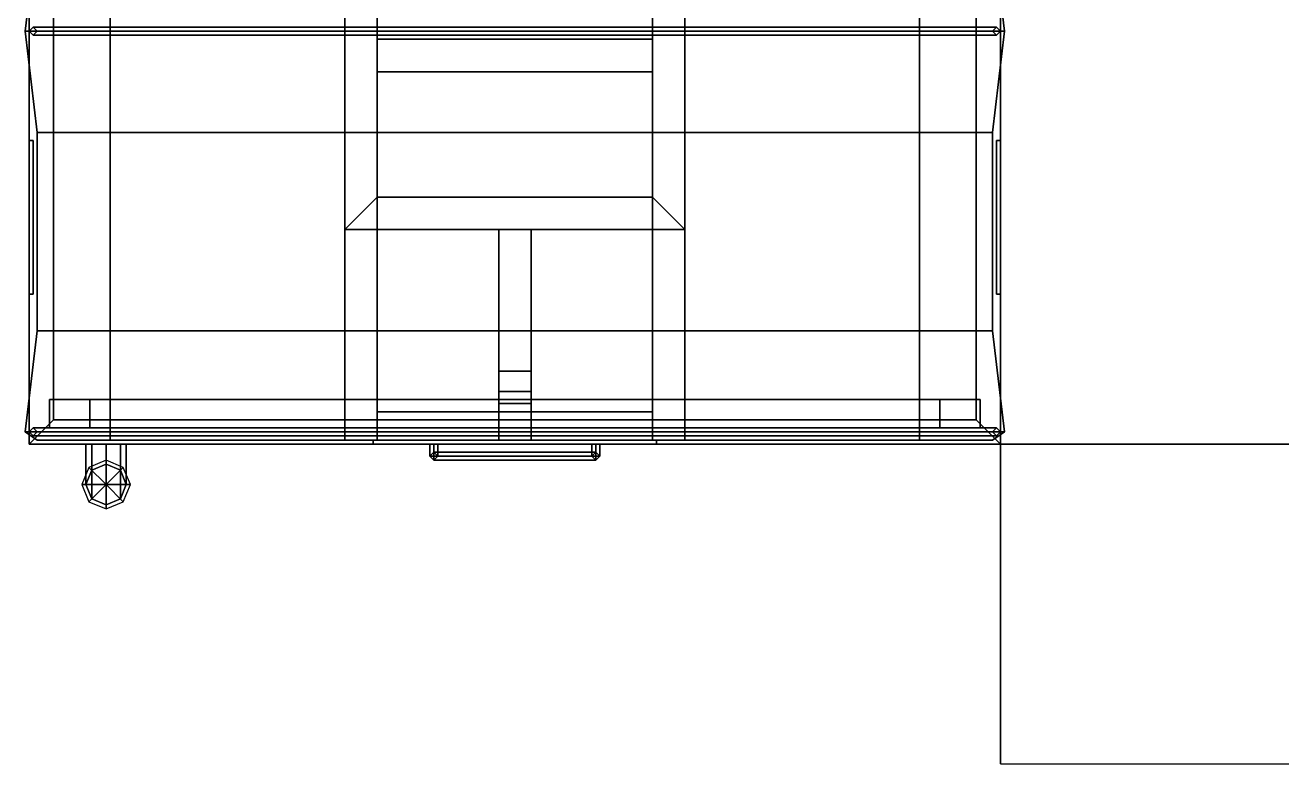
# Model space of a CAD drawing. Header units: millimetres. Extents: x -6.8 to 5, y -4.5 to 4.4.
# Drawn here: x -1.21 to 1.895, y -4.49 to -2.665 of the extents above; entities that cross this region are included whole.
import ezdxf

# ---------------------------------------------------------------- set-up
doc = ezdxf.new("R2010")
doc.units = ezdxf.units.MM
for name, color, linetype in [('barracks_tent', 3, 'Continuous'), ('cargo_bed', 3, 'Continuous'), ('hardback', 6, 'Continuous'), ('tent', 4, 'Continuous')]:
    doc.layers.add(name, color=color, linetype=linetype)

msp = doc.modelspace()

# ---------------------------------------------------------------- linework, layer by layer
for points in [[(-0.42, 0.41, 0.61), (-0.42, -3.17, 0.61), (-0.42, -3.17, 0.78), (-0.42, -0.3, 0.78)], [(-0.34, 0.41, 0.61), (-0.34, -3.09, 0.61), (-0.42, -3.17, 0.61), (-0.42, 0.41, 0.61)], [(-0.34, -3.09, 0.78), (-0.34, -3.09, 0.61), (-0.34, 0.41, 0.61), (-0.34, -0.3, 0.78)], [(0.34, 0.41, 0.61), (0.34, -3.09, 0.61), (0.34, -3.09, 0.78), (0.34, -0.3, 0.78)], [(0.42, 0.41, 0.61), (0.42, -3.17, 0.61), (0.34, -3.09, 0.61), (0.34, 0.41, 0.61)], [(0.42, -3.17, 0.78), (0.42, -3.17, 0.61), (0.42, 0.41, 0.61), (0.42, -0.3, 0.78)], [(-0.42, -0.3, 0.95), (-0.42, -3.69, 0.95), (-0.34, -3.69, 0.95), (-0.34, -0.3, 0.95)], [(-0.42, -0.3, 0.78), (-0.42, -3.17, 0.78), (-0.42, -3.69, 0.95), (-0.42, -0.3, 0.95)], [(-0.34, -3.69, 0.95), (-0.34, -3.17, 0.78), (-0.34, -0.3, 0.78), (-0.34, -0.3, 0.95)], [(0.34, -0.3, 0.78), (0.34, -3.17, 0.78), (0.34, -3.69, 0.95), (0.34, -0.3, 0.95)], [(0.34, -0.3, 0.95), (0.34, -3.69, 0.95), (0.42, -3.69, 0.95), (0.42, -0.3, 0.95)], [(0.42, -3.69, 0.95), (0.42, -3.17, 0.78), (0.42, -0.3, 0.78), (0.42, -0.3, 0.95)], [(0.34, -2.7, 0.78), (0.34, -2.7, 0.61), (-0.34, -2.7, 0.61), (-0.34, -2.7, 0.78)], [(-0.34, -2.7, 0.61), (0.34, -2.7, 0.61), (0.34, -2.78, 0.61), (-0.34, -2.78, 0.61)], [(-0.34, -2.78, 0.78), (0.34, -2.78, 0.78), (0.34, -2.7, 0.78), (-0.34, -2.7, 0.78)], [(-0.34, -2.78, 0.61), (0.34, -2.78, 0.61), (0.34, -2.78, 0.78), (-0.34, -2.78, 0.78)], [(0.34, -3.09, 0.61), (0.42, -3.17, 0.61), (-0.42, -3.17, 0.61), (-0.34, -3.09, 0.61)], [(0.34, -3.09, 0.78), (0.34, -3.09, 0.61), (-0.34, -3.09, 0.61), (-0.34, -3.09, 0.78)], [(0.34, -3.17, 0.78), (0.34, -3.09, 0.78), (-0.34, -3.09, 0.78), (-0.34, -3.17, 0.78)], [(-0.42, -3.69, 0.95), (-0.42, -3.17, 0.78), (-0.34, -3.17, 0.78), (-0.34, -3.69, 0.95)], [(-0.34, -3.69, 0.95), (-0.34, -3.17, 0.78), (-0.42, -3.17, 0.78), (-0.42, -3.69, 0.95)], [(-0.42, -3.17, 0.78), (-0.42, -3.69, 0.85), (-0.42, -3.69, 0.95)], [(-0.34, -3.17, 0.78), (-0.34, -3.69, 0.85), (-0.42, -3.69, 0.85), (-0.42, -3.17, 0.78)], [(-0.42, -3.17, 0.61), (0.42, -3.17, 0.61), (0.42, -3.17, 0.78), (-0.42, -3.17, 0.78)], [(-0.34, -3.69, 0.95), (-0.34, -3.69, 0.85), (-0.34, -3.17, 0.78), (-0.34, -3.69, 0.95)], [(-0.04, -3.17, 0.62), (-0.04, -3.52, 0.62), (-0.04, -3.52, 0.75), (-0.04, -3.17, 0.75)], [(0.04, -3.17, 0.62), (0.04, -3.52, 0.62), (-0.04, -3.52, 0.62), (-0.04, -3.17, 0.62)], [(-0.04, -3.17, 0.75), (-0.04, -3.52, 0.75), (0.04, -3.52, 0.75), (0.04, -3.17, 0.75)], [(0.04, -3.52, 0.75), (0.04, -3.52, 0.62), (0.04, -3.17, 0.62), (0.04, -3.17, 0.75)], [(0.34, -3.69, 0.95), (0.34, -3.17, 0.78), (0.42, -3.17, 0.78), (0.42, -3.69, 0.95)], [(0.34, -3.17, 0.78), (0.34, -3.69, 0.85), (0.34, -3.69, 0.95)], [(0.42, -3.69, 0.95), (0.42, -3.17, 0.78), (0.34, -3.17, 0.78), (0.34, -3.69, 0.95)], [(0.42, -3.17, 0.78), (0.42, -3.69, 0.85), (0.34, -3.69, 0.85), (0.34, -3.17, 0.78)], [(0.42, -3.69, 0.95), (0.42, -3.69, 0.85), (0.42, -3.17, 0.78), (0.42, -3.69, 0.95)], [(0.04, -3.52, 0.62), (0.04, -3.6, 0.57), (-0.04, -3.6, 0.57), (-0.04, -3.52, 0.62)], [(-0.04, -3.52, 0.62), (-0.04, -3.6, 0.57), (-0.04, -3.6, 0.63), (-0.04, -3.57, 0.68)], [(-0.04, -3.52, 0.75), (-0.04, -3.52, 0.62), (-0.04, -3.57, 0.68), (-0.04, -3.57, 0.7)], [(0.04, -3.57, 0.77), (0.04, -3.52, 0.75), (-0.04, -3.52, 0.75), (-0.04, -3.57, 0.77)], [(-0.04, -3.57, 0.77), (-0.04, -3.52, 0.75), (-0.04, -3.57, 0.7), (-0.04, -3.6, 0.72)], [(0.04, -3.6, 0.63), (0.04, -3.6, 0.57), (0.04, -3.52, 0.62), (0.04, -3.57, 0.68)], [(0.04, -3.57, 0.68), (0.04, -3.52, 0.62), (0.04, -3.52, 0.75), (0.04, -3.57, 0.7)], [(0.04, -3.57, 0.7), (0.04, -3.52, 0.75), (0.04, -3.57, 0.77), (0.04, -3.6, 0.72)], [(-0.04, -3.57, 0.7), (-0.04, -3.57, 0.68), (0.04, -3.57, 0.68), (0.04, -3.57, 0.7)], [(-0.04, -3.57, 0.68), (-0.04, -3.6, 0.63), (0.04, -3.6, 0.63), (0.04, -3.57, 0.68)], [(-0.04, -3.6, 0.72), (-0.04, -3.57, 0.7), (0.04, -3.57, 0.7), (0.04, -3.6, 0.72)], [(0.04, -3.6, 0.72), (0.04, -3.57, 0.77), (-0.04, -3.57, 0.77), (-0.04, -3.6, 0.72)], [(-0.04, -3.6, 0.57), (-0.04, -3.64, 0.57), (-0.04, -3.64, 0.63), (-0.04, -3.6, 0.63)], [(0.04, -3.6, 0.57), (0.04, -3.64, 0.57), (-0.04, -3.64, 0.57), (-0.04, -3.6, 0.57)], [(-0.04, -3.6, 0.63), (-0.04, -3.64, 0.63), (0.04, -3.64, 0.63), (0.04, -3.6, 0.63)], [(0.04, -3.64, 0.63), (0.04, -3.64, 0.57), (0.04, -3.6, 0.57), (0.04, -3.6, 0.63)], [(0.34, -3.62, 0.95), (0.34, -3.62, 0.85), (-0.34, -3.62, 0.85), (-0.34, -3.62, 0.95)], [(0.34, -3.62, 0.85), (0.34, -3.69, 0.85), (-0.34, -3.69, 0.85), (-0.34, -3.62, 0.85)], [(-0.34, -3.62, 0.95), (-0.34, -3.69, 0.95), (0.34, -3.69, 0.95), (0.34, -3.62, 0.95)], [(0.04, -3.64, 0.57), (0.04, -3.69, 0.64), (-0.04, -3.69, 0.64), (-0.04, -3.64, 0.57)], [(-0.04, -3.64, 0.57), (-0.04, -3.69, 0.64), (-0.04, -3.66, 0.66), (-0.04, -3.64, 0.63)], [(-0.04, -3.64, 0.63), (-0.04, -3.66, 0.66), (0.04, -3.66, 0.66), (0.04, -3.64, 0.63)], [(-0.04, -3.66, 0.66), (-0.04, -3.66, 0.72), (0.04, -3.66, 0.72), (0.04, -3.66, 0.66)], [(-0.04, -3.69, 0.64), (-0.04, -3.69, 0.71), (-0.04, -3.66, 0.72), (-0.04, -3.66, 0.66)], [(-0.04, -3.66, 0.72), (-0.04, -3.69, 0.71), (0.04, -3.69, 0.71), (0.04, -3.66, 0.72)], [(0.04, -3.66, 0.66), (0.04, -3.69, 0.64), (0.04, -3.64, 0.57), (0.04, -3.64, 0.63)], [(0.04, -3.66, 0.72), (0.04, -3.69, 0.71), (0.04, -3.69, 0.64), (0.04, -3.66, 0.66)], [(-0.42, -3.69, 0.95), (-0.42, -3.69, 0.85), (-0.34, -3.69, 0.85), (-0.34, -3.69, 0.95)], [(-0.34, -3.69, 0.95), (-0.34, -3.69, 0.85), (0.34, -3.69, 0.85), (0.34, -3.69, 0.95)], [(0.04, -3.69, 0.64), (0.04, -3.69, 0.71), (-0.04, -3.69, 0.71), (-0.04, -3.69, 0.64)], [(0.34, -3.69, 0.95), (0.34, -3.69, 0.85), (0.42, -3.69, 0.85), (0.42, -3.69, 0.95)]]:
    msp.add_3dface(points)
at = {"layer": 'barracks_tent'}
for points in [[(3.6, -3.7, 2.63), (3.6, 0.34, 2.63), (1.2, 0.34, 2.74), (1.2, -3.7, 2.74)], [(1.2, -3.7, 1.74), (1.2, 0.34, 1.74), (1.2, 0.34), (1.2, -3.7)], [(3.6, -4.49), (3.6, -3.7, 2.63), (1.2, -3.7, 2.74), (1.2, -4.49)], [(1.2, -4.49), (1.2, -3.7, 2.74), (1.2, -3.7)]]:
    msp.add_3dface(points, dxfattribs=at)
at = {"layer": 'cargo_bed'}
for points in [[(1.2, 0.34, 1.13), (1.2, -3.7, 1.13), (-1.2, -3.7, 1.13), (-1.2, 0.34, 1.13)], [(-1.2, -3.7, 1.13), (-1.2, -3.7, 1.74), (-1.2, 0.28, 1.74), (-1.2, 0.34, 1.13)], [(1.2, 0.34, 1.13), (1.2, 0.28, 1.74), (1.2, -3.7, 1.74), (1.2, -3.7, 1.13)], [(-1.2, -3.7, 1.74), (-1.14, -3.64, 1.74), (-1.14, 0.28, 1.74), (-1.2, 0.28, 1.74)], [(-1.14, 0.28, 1.19), (-1.14, -3.64, 1.19), (1.14, -3.64, 1.19), (1.14, 0.28, 1.19)], [(-1.14, 0.28, 1.19), (-1.14, 0.28, 1.74), (-1.14, -3.64, 1.74), (-1.14, -3.64, 1.19)], [(1.14, -3.64, 1.74), (1.2, -3.7, 1.74), (1.2, 0.28, 1.74), (1.14, 0.28, 1.74)], [(1.14, -3.64, 1.19), (1.14, -3.64, 1.74), (1.14, 0.28, 1.74), (1.14, 0.28, 1.19)], [(-1.2, -2.68, 2.56), (-1.19, -2.67, 2.56), (-1.19, -2.67, 1.74), (-1.2, -2.68, 1.74)], [(-1, -2.68, 2.73), (-1, -2.67, 2.72), (-1.19, -2.67, 2.56), (-1.2, -2.68, 2.56)], [(-1.19, -2.67, 2.56), (-1.18, -2.68, 2.56), (-1.18, -2.68, 1.74), (-1.19, -2.67, 1.74)], [(-1, -2.67, 2.72), (-1, -2.68, 2.71), (-1.18, -2.68, 2.56), (-1.19, -2.67, 2.56)], [(1, -2.68, 2.73), (1, -2.67, 2.72), (-1, -2.67, 2.72), (-1, -2.68, 2.73)], [(1, -2.67, 2.72), (1, -2.68, 2.71), (-1, -2.68, 2.71), (-1, -2.67, 2.72)], [(1, -2.67, 2.72), (1, -2.68, 2.73), (1.2, -2.68, 2.56), (1.19, -2.67, 2.56)], [(1, -2.68, 2.71), (1, -2.67, 2.72), (1.19, -2.67, 2.56), (1.18, -2.68, 2.56)], [(1.18, -2.68, 2.56), (1.19, -2.67, 2.56), (1.19, -2.67, 1.74), (1.18, -2.68, 1.74)], [(1.19, -2.67, 2.56), (1.2, -2.68, 2.56), (1.2, -2.68, 1.74), (1.19, -2.67, 1.74)], [(-1.19, -2.69, 2.56), (-1.2, -2.68, 2.56), (-1.2, -2.68, 1.74), (-1.19, -2.69, 1.74)], [(-1, -2.69, 2.72), (-1, -2.68, 2.73), (-1.2, -2.68, 2.56), (-1.19, -2.69, 2.56)], [(-1.18, -2.68, 2.56), (-1.19, -2.69, 2.56), (-1.19, -2.69, 1.74), (-1.18, -2.68, 1.74)], [(-1, -2.68, 2.71), (-1, -2.69, 2.72), (-1.19, -2.69, 2.56), (-1.18, -2.68, 2.56)], [(1, -2.69, 2.72), (1, -2.68, 2.73), (-1, -2.68, 2.73), (-1, -2.69, 2.72)], [(1, -2.68, 2.71), (1, -2.69, 2.72), (-1, -2.69, 2.72), (-1, -2.68, 2.71)], [(1, -2.68, 2.73), (1, -2.69, 2.72), (1.19, -2.69, 2.56), (1.2, -2.68, 2.56)], [(1, -2.69, 2.72), (1, -2.68, 2.71), (1.18, -2.68, 2.56), (1.19, -2.69, 2.56)], [(1.19, -2.69, 2.56), (1.18, -2.68, 2.56), (1.18, -2.68, 1.74), (1.19, -2.69, 1.74)], [(1.2, -2.68, 2.56), (1.19, -2.69, 2.56), (1.19, -2.69, 1.74), (1.2, -2.68, 1.74)], [(-1.05, -3.59, 0.95), (-1.05, -3.66, 0.95), (-1.15, -3.66, 1.05), (-1.15, -3.59, 1.05)], [(1.15, -3.59, 1.05), (1.05, -3.59, 0.95), (-1.05, -3.59, 0.95), (-1.15, -3.59, 1.05)], [(1.15, -3.59, 1.13), (1.15, -3.59, 1.05), (-1.15, -3.59, 1.05), (-1.15, -3.59, 1.13)], [(-1.15, -3.59, 1.05), (-1.15, -3.66, 1.05), (-1.15, -3.66, 1.13), (-1.15, -3.59, 1.13)], [(1.05, -3.59, 0.95), (1.05, -3.66, 0.95), (-1.05, -3.66, 0.95), (-1.05, -3.59, 0.95)], [(1.15, -3.66, 1.05), (1.05, -3.66, 0.95), (1.05, -3.59, 0.95), (1.15, -3.59, 1.05)], [(1.15, -3.66, 1.13), (1.15, -3.66, 1.05), (1.15, -3.59, 1.05), (1.15, -3.59, 1.13)], [(-1.14, -3.64, 1.74), (-1.2, -3.7, 1.74), (1.2, -3.7, 1.74), (1.14, -3.64, 1.74)], [(-1.2, -3.67, 2.56), (-1.19, -3.66, 2.56), (-1.19, -3.66, 1.74), (-1.2, -3.67, 1.74)], [(-1, -3.67, 2.73), (-1, -3.66, 2.72), (-1.19, -3.66, 2.56), (-1.2, -3.67, 2.56)], [(-1.19, -3.66, 2.56), (-1.18, -3.67, 2.56), (-1.18, -3.67, 1.74), (-1.19, -3.66, 1.74)], [(-1, -3.66, 2.72), (-1, -3.67, 2.71), (-1.18, -3.67, 2.56), (-1.19, -3.66, 2.56)], [(-1.15, -3.66, 1.05), (-1.05, -3.66, 0.95), (1.05, -3.66, 0.95), (1.15, -3.66, 1.05)], [(-1.15, -3.66, 1.13), (-1.15, -3.66, 1.05), (1.15, -3.66, 1.05), (1.15, -3.66, 1.13)], [(-1.14, -3.64, 1.19), (-1.14, -3.64, 1.74), (1.14, -3.64, 1.74), (1.14, -3.64, 1.19)], [(1, -3.66, 2.72), (1, -3.67, 2.71), (-1, -3.67, 2.71), (-1, -3.66, 2.72)], [(1, -3.67, 2.73), (1, -3.66, 2.72), (-1, -3.66, 2.72), (-1, -3.67, 2.73)], [(1, -3.67, 2.71), (1, -3.66, 2.72), (1.19, -3.66, 2.56), (1.18, -3.67, 2.56)], [(1, -3.66, 2.72), (1, -3.67, 2.73), (1.2, -3.67, 2.56), (1.19, -3.66, 2.56)], [(1.18, -3.67, 2.56), (1.19, -3.66, 2.56), (1.19, -3.66, 1.74), (1.18, -3.67, 1.74)], [(1.19, -3.66, 2.56), (1.2, -3.67, 2.56), (1.2, -3.67, 1.74), (1.19, -3.66, 1.74)], [(-1.19, -3.68, 2.56), (-1.2, -3.67, 2.56), (-1.2, -3.67, 1.74), (-1.19, -3.68, 1.74)], [(-1, -3.68, 2.72), (-1, -3.67, 2.73), (-1.2, -3.67, 2.56), (-1.19, -3.68, 2.56)], [(-1.18, -3.67, 2.56), (-1.19, -3.68, 2.56), (-1.19, -3.68, 1.74), (-1.18, -3.67, 1.74)], [(-1, -3.67, 2.71), (-1, -3.68, 2.72), (-1.19, -3.68, 2.56), (-1.18, -3.67, 2.56)], [(1, -3.67, 2.71), (1, -3.68, 2.72), (-1, -3.68, 2.72), (-1, -3.67, 2.71)], [(1, -3.68, 2.72), (1, -3.67, 2.73), (-1, -3.67, 2.73), (-1, -3.68, 2.72)], [(1, -3.68, 2.72), (1, -3.67, 2.71), (1.18, -3.67, 2.56), (1.19, -3.68, 2.56)], [(1, -3.67, 2.73), (1, -3.68, 2.72), (1.19, -3.68, 2.56), (1.2, -3.67, 2.56)], [(1.19, -3.68, 2.56), (1.18, -3.67, 2.56), (1.18, -3.67, 1.74), (1.19, -3.68, 1.74)], [(1.2, -3.67, 2.56), (1.19, -3.68, 2.56), (1.19, -3.68, 1.74), (1.2, -3.67, 1.74)], [(1.2, -3.7, 1.13), (1.2, -3.7, 1.74), (-1.2, -3.7, 1.74), (-1.2, -3.7, 1.13)]]:
    msp.add_3dface(points, dxfattribs=at)
at = {"layer": 'hardback'}
for points in [[(1.2, -3.7, 2.74), (1.2, 0.34, 2.74), (-1.2, 0.34, 2.74), (-1.2, -3.7, 2.74)], [(-1.2, -3.7, 2.74), (-1.2, 0.34, 2.74), (-1.2, -0.14, 2.6), (-1.2, -0.52, 2.6)], [(1.2, -1.84, 2.6), (1.2, -1.46, 2.6), (1.2, 0.34, 2.74), (1.2, -3.7, 2.74)], [(-1.2, -3.7, 1.74), (-1.2, 0.28, 1.85), (-1.2, 0.28, 1.74), (-1.2, -3.7, 1.74)], [(-1.2, -1.46, 2.44), (-1.2, 0.28, 1.85), (-1.2, -3.7, 1.74), (-1.2, -1.84, 2.44)], [(1.2, -3.7, 1.74), (1.2, 0.28, 1.74), (1.2, 0.28, 1.85), (1.2, -3.7, 1.74)], [(1.2, -1.84, 2.44), (1.2, -3.7, 1.74), (1.2, 0.28, 1.85), (1.2, -1.46, 2.44)], [(-1.2, -3.7, 2.74), (-1.2, -0.52, 2.6), (-1.2, -1.46, 2.6), (-1.2, -3.7, 2.74)], [(-1.2, -3.7, 2.74), (-1.2, -1.46, 2.6), (-1.2, -1.84, 2.6), (-1.2, -3.7, 2.74)], [(-1.2, -3.7, 2.74), (-1.2, -1.84, 2.6), (-1.2, -2.95, 2.6), (-1.2, -3.7, 2.74)], [(-1.2, -1.84, 2.6), (-1.2, -1.84, 2.44), (-1.2, -2.95, 2.44), (-1.2, -2.95, 2.6)], [(-1.2, -1.84, 2.44), (-1.2, -3.7, 1.74), (-1.2, -3.7, 1.74), (-1.2, -2.95, 2.44)], [(1.2, -2.95, 2.6), (1.2, -2.95, 2.44), (1.2, -1.84, 2.44), (1.2, -1.84, 2.6)], [(1.2, -3.7, 2.74), (1.2, -2.95, 2.6), (1.2, -1.84, 2.6), (1.2, -3.7, 2.74)], [(1.2, -2.95, 2.44), (1.2, -3.7, 1.74), (1.2, -3.7, 1.74), (1.2, -1.84, 2.44)], [(-1.2, -2.95, 2.6), (-1.2, -2.95, 2.44), (-1.19, -2.95, 2.44), (-1.19, -2.95, 2.6)], [(-1.19, -2.95, 2.44), (-1.2, -2.95, 2.44), (-1.2, -3.33, 2.44), (-1.19, -3.33, 2.44)], [(-1.2, -2.95, 2.6), (-1.19, -2.95, 2.6), (-1.19, -3.33, 2.6), (-1.2, -3.33, 2.6)], [(-1.2, -3.7, 2.74), (-1.2, -2.95, 2.6), (-1.2, -3.33, 2.6), (-1.2, -3.7, 2.74)], [(-1.2, -2.95, 2.44), (-1.2, -3.7, 1.74), (-1.2, -3.7, 1.74), (-1.2, -3.33, 2.44)], [(-1.19, -2.95, 2.6), (-1.19, -2.95, 2.44), (-1.19, -3.33, 2.44), (-1.19, -3.33, 2.6)], [(1.19, -3.33, 2.44), (1.2, -3.33, 2.44), (1.2, -2.95, 2.44), (1.19, -2.95, 2.44)], [(1.2, -3.33, 2.6), (1.19, -3.33, 2.6), (1.19, -2.95, 2.6), (1.2, -2.95, 2.6)], [(1.19, -3.33, 2.6), (1.19, -3.33, 2.44), (1.19, -2.95, 2.44), (1.19, -2.95, 2.6)], [(1.19, -2.95, 2.6), (1.19, -2.95, 2.44), (1.2, -2.95, 2.44), (1.2, -2.95, 2.6)], [(1.2, -3.7, 2.74), (1.2, -3.33, 2.6), (1.2, -2.95, 2.6), (1.2, -3.7, 2.74)], [(1.2, -3.33, 2.44), (1.2, -3.7, 1.74), (1.2, -3.7, 1.74), (1.2, -2.95, 2.44)], [(-1.19, -3.33, 2.6), (-1.19, -3.33, 2.44), (-1.2, -3.33, 2.44), (-1.2, -3.33, 2.6)], [(-1.2, -3.33, 2.6), (-1.2, -3.33, 2.44), (-1.2, -3.7, 1.74), (-1.2, -3.7, 2.74)], [(1.2, -3.33, 2.6), (1.2, -3.33, 2.44), (1.19, -3.33, 2.44), (1.19, -3.33, 2.6)], [(1.2, -3.7, 2.74), (1.2, -3.7, 1.74), (1.2, -3.33, 2.44), (1.2, -3.33, 2.6)], [(-0.35, -3.7, 2.6), (-0.35, -3.7, 1.76), (-0.35, -3.69, 1.76), (-0.35, -3.69, 2.6)], [(-0.35, -3.69, 1.76), (-0.35, -3.7, 1.76), (0.35, -3.7, 1.76), (0.35, -3.69, 1.76)], [(-0.35, -3.7, 2.6), (-0.35, -3.69, 2.6), (0.35, -3.69, 2.6), (0.35, -3.7, 2.6)], [(-0.35, -3.69, 2.6), (-0.35, -3.69, 1.76), (0.35, -3.69, 1.76), (0.35, -3.69, 2.6)], [(0.35, -3.69, 2.6), (0.35, -3.69, 1.76), (0.35, -3.7, 1.76), (0.35, -3.7, 2.6)], [(0.35, -3.7, 2.6), (1.2, -3.7, 2.74), (-1.2, -3.7, 2.74), (-0.35, -3.7, 2.6)], [(-0.35, -3.7, 1.76), (-1.2, -3.7, 1.74), (1.2, -3.7, 1.74), (0.35, -3.7, 1.76)], [(-1.2, -3.7, 2.74), (-1.2, -3.7, 1.74), (-0.35, -3.7, 1.76), (-0.35, -3.7, 2.6)], [(-1.0454, -3.8354, 2.6146), (-1.06, -3.8, 2.65), (-1.06, -3.7, 2.65), (-1.0454, -3.7, 2.6146)], [(-1.06, -3.8, 2.65), (-1.0454, -3.7646, 2.6854), (-1.0454, -3.7, 2.6854), (-1.06, -3.7, 2.65)], [(-1.01, -3.85, 2.6), (-1.0454, -3.8354, 2.6146), (-1.0454, -3.7, 2.6146), (-1.01, -3.7, 2.6)], [(-1.0454, -3.7646, 2.6854), (-1.01, -3.75, 2.7), (-1.01, -3.7, 2.7), (-1.0454, -3.7, 2.6854)], [(-0.9746, -3.8354, 2.6146), (-1.01, -3.85, 2.6), (-1.01, -3.7, 2.6), (-0.9746, -3.7, 2.6146)], [(-1.01, -3.75, 2.7), (-0.9746, -3.7646, 2.6854), (-0.9746, -3.7, 2.6854), (-1.01, -3.7, 2.7)], [(-0.96, -3.8, 2.65), (-0.9746, -3.8354, 2.6146), (-0.9746, -3.7, 2.6146), (-0.96, -3.7, 2.65)], [(-0.9746, -3.7646, 2.6854), (-0.96, -3.8, 2.65), (-0.96, -3.7, 2.65), (-0.9746, -3.7, 2.6854)], [(-0.2, -3.72, 1.14), (-0.21, -3.73, 1.15), (-0.21, -3.7, 1.15), (-0.2, -3.7, 1.14)], [(-0.21, -3.73, 1.15), (-0.2, -3.72, 1.16), (-0.2, -3.7, 1.16), (-0.21, -3.7, 1.15)], [(-0.2, -3.72, 1.43), (-0.21, -3.73, 1.44), (-0.21, -3.7, 1.44), (-0.2, -3.7, 1.43)], [(-0.21, -3.73, 1.44), (-0.2, -3.72, 1.45), (-0.2, -3.7, 1.45), (-0.21, -3.7, 1.44)], [(-0.2, -3.72, 1.7), (-0.21, -3.73, 1.71), (-0.21, -3.7, 1.71), (-0.2, -3.7, 1.7)], [(-0.21, -3.73, 1.71), (-0.2, -3.74, 1.72), (-0.2, -3.7, 1.72), (-0.21, -3.7, 1.71)], [(-0.2, -3.72, 0.63), (-0.21, -3.73, 0.62), (-0.21, -3.73, 1.71), (-0.2, -3.72, 1.7)], [(0.2, -3.72, 0.63), (0.21, -3.73, 0.62), (-0.21, -3.73, 0.62), (-0.2, -3.72, 0.63)], [(-0.19, -3.73, 1.15), (-0.2, -3.72, 1.14), (-0.2, -3.7, 1.14), (-0.19, -3.7, 1.15)], [(-0.2, -3.72, 1.16), (-0.19, -3.73, 1.15), (-0.19, -3.7, 1.15), (-0.2, -3.7, 1.16)], [(-0.19, -3.73, 1.44), (-0.2, -3.72, 1.43), (-0.2, -3.7, 1.43), (-0.19, -3.7, 1.44)], [(-0.2, -3.72, 1.45), (-0.19, -3.73, 1.44), (-0.19, -3.7, 1.44), (-0.2, -3.7, 1.45)], [(-0.19, -3.73, 1.71), (-0.2, -3.72, 1.7), (-0.2, -3.7, 1.7), (-0.19, -3.7, 1.71)], [(-0.2, -3.74, 1.72), (-0.19, -3.73, 1.71), (-0.19, -3.7, 1.71), (-0.2, -3.7, 1.72)], [(-0.19, -3.73, 0.64), (-0.2, -3.72, 0.63), (-0.2, -3.72, 1.7), (-0.19, -3.73, 1.71)], [(0.19, -3.73, 0.64), (0.2, -3.72, 0.63), (-0.2, -3.72, 0.63), (-0.19, -3.73, 0.64)], [(0.2, -3.72, 1.03), (0.19, -3.73, 1.02), (-0.19, -3.73, 1.02), (-0.2, -3.72, 1.03)], [(0.19, -3.73, 1.04), (0.2, -3.72, 1.03), (-0.2, -3.72, 1.03), (-0.19, -3.73, 1.04)], [(0.2, -3.72, 0.83), (0.19, -3.73, 0.82), (-0.19, -3.73, 0.82), (-0.2, -3.72, 0.83)], [(0.19, -3.73, 0.84), (0.2, -3.72, 0.83), (-0.2, -3.72, 0.83), (-0.19, -3.73, 0.84)], [(0.2, -3.72, 1.43), (0.19, -3.73, 1.42), (-0.19, -3.73, 1.42), (-0.2, -3.72, 1.43)], [(0.19, -3.73, 1.44), (0.2, -3.72, 1.43), (-0.2, -3.72, 1.43), (-0.19, -3.73, 1.44)], [(0.2, -3.72, 1.23), (0.19, -3.73, 1.22), (-0.19, -3.73, 1.22), (-0.2, -3.72, 1.23)], [(0.19, -3.73, 1.24), (0.2, -3.72, 1.23), (-0.2, -3.72, 1.23), (-0.19, -3.73, 1.24)], [(0.2, -3.72, 1.63), (0.19, -3.73, 1.62), (-0.19, -3.73, 1.62), (-0.2, -3.72, 1.63)], [(0.19, -3.73, 1.64), (0.2, -3.72, 1.63), (-0.2, -3.72, 1.63), (-0.19, -3.73, 1.64)], [(0.2, -3.72, 1.43), (0.19, -3.73, 1.44), (0.19, -3.7, 1.44), (0.2, -3.7, 1.43)], [(0.19, -3.73, 1.44), (0.2, -3.72, 1.45), (0.2, -3.7, 1.45), (0.19, -3.7, 1.44)], [(0.2, -3.72, 1.14), (0.19, -3.73, 1.15), (0.19, -3.7, 1.15), (0.2, -3.7, 1.14)], [(0.19, -3.73, 1.15), (0.2, -3.72, 1.16), (0.2, -3.7, 1.16), (0.19, -3.7, 1.15)], [(0.2, -3.72, 1.7), (0.19, -3.73, 1.71), (0.19, -3.7, 1.71), (0.2, -3.7, 1.7)], [(0.19, -3.73, 1.71), (0.2, -3.74, 1.72), (0.2, -3.7, 1.72), (0.19, -3.7, 1.71)], [(0.2, -3.72, 0.63), (0.19, -3.73, 0.64), (0.19, -3.73, 1.71), (0.2, -3.72, 1.7)], [(0.21, -3.73, 1.44), (0.2, -3.72, 1.43), (0.2, -3.7, 1.43), (0.21, -3.7, 1.44)], [(0.2, -3.72, 1.45), (0.21, -3.73, 1.44), (0.21, -3.7, 1.44), (0.2, -3.7, 1.45)], [(0.21, -3.73, 1.15), (0.2, -3.72, 1.14), (0.2, -3.7, 1.14), (0.21, -3.7, 1.15)], [(0.2, -3.72, 1.16), (0.21, -3.73, 1.15), (0.21, -3.7, 1.15), (0.2, -3.7, 1.16)], [(0.21, -3.73, 1.71), (0.2, -3.72, 1.7), (0.2, -3.7, 1.7), (0.21, -3.7, 1.71)], [(0.2, -3.74, 1.72), (0.21, -3.73, 1.71), (0.21, -3.7, 1.71), (0.2, -3.7, 1.72)], [(0.21, -3.73, 0.62), (0.2, -3.72, 0.63), (0.2, -3.72, 1.7), (0.21, -3.73, 1.71)], [(0.35, -3.7, 2.6), (0.35, -3.7, 1.76), (1.2, -3.7, 1.74), (1.2, -3.7, 2.74)], [(-1.01, -3.74, 2.87), (-1.0524, -3.7576, 2.87), (-1.01, -3.8, 2.92)], [(-1.01, -3.75, 2.7), (-1.0454, -3.7646, 2.6854), (-1.0454, -3.7646, 2.85), (-1.01, -3.75, 2.85)], [(-0.9676, -3.7576, 2.87), (-1.01, -3.74, 2.87), (-1.01, -3.8, 2.92)], [(-0.9746, -3.7646, 2.6854), (-1.01, -3.75, 2.7), (-1.01, -3.75, 2.85), (-0.9746, -3.7646, 2.85)], [(-0.21, -3.73, 0.62), (-0.2, -3.74, 0.63), (-0.2, -3.74, 1.72), (-0.21, -3.73, 1.71)], [(0.21, -3.73, 0.62), (0.2, -3.74, 0.63), (-0.2, -3.74, 0.63), (-0.21, -3.73, 0.62)], [(-0.2, -3.74, 0.63), (-0.19, -3.73, 0.64), (-0.19, -3.73, 1.71), (-0.2, -3.74, 1.72)], [(0.2, -3.74, 0.63), (0.19, -3.73, 0.64), (-0.19, -3.73, 0.64), (-0.2, -3.74, 0.63)], [(0.19, -3.73, 1.02), (0.2, -3.74, 1.03), (-0.2, -3.74, 1.03), (-0.19, -3.73, 1.02)], [(0.2, -3.74, 1.03), (0.19, -3.73, 1.04), (-0.19, -3.73, 1.04), (-0.2, -3.74, 1.03)], [(0.19, -3.73, 0.82), (0.2, -3.74, 0.83), (-0.2, -3.74, 0.83), (-0.19, -3.73, 0.82)], [(0.2, -3.74, 0.83), (0.19, -3.73, 0.84), (-0.19, -3.73, 0.84), (-0.2, -3.74, 0.83)], [(0.19, -3.73, 1.42), (0.2, -3.74, 1.43), (-0.2, -3.74, 1.43), (-0.19, -3.73, 1.42)], [(0.2, -3.74, 1.43), (0.19, -3.73, 1.44), (-0.19, -3.73, 1.44), (-0.2, -3.74, 1.43)], [(0.19, -3.73, 1.22), (0.2, -3.74, 1.23), (-0.2, -3.74, 1.23), (-0.19, -3.73, 1.22)], [(0.2, -3.74, 1.23), (0.19, -3.73, 1.24), (-0.19, -3.73, 1.24), (-0.2, -3.74, 1.23)], [(0.19, -3.73, 1.62), (0.2, -3.74, 1.63), (-0.2, -3.74, 1.63), (-0.19, -3.73, 1.62)], [(0.2, -3.74, 1.63), (0.19, -3.73, 1.64), (-0.19, -3.73, 1.64), (-0.2, -3.74, 1.63)], [(0.19, -3.73, 0.64), (0.2, -3.74, 0.63), (0.2, -3.74, 1.72), (0.19, -3.73, 1.71)], [(0.2, -3.74, 0.63), (0.21, -3.73, 0.62), (0.21, -3.73, 1.71), (0.2, -3.74, 1.72)], [(-1.0524, -3.7576, 2.87), (-1.07, -3.8, 2.87), (-1.01, -3.8, 2.92)], [(-1.0454, -3.7646, 2.6854), (-1.06, -3.8, 2.65), (-1.06, -3.8, 2.85), (-1.0454, -3.7646, 2.85)], [(-0.95, -3.8, 2.87), (-0.9676, -3.7576, 2.87), (-1.01, -3.8, 2.92)], [(-0.96, -3.8, 2.65), (-0.9746, -3.7646, 2.6854), (-0.9746, -3.7646, 2.85), (-0.96, -3.8, 2.85)], [(-1.07, -3.8, 2.87), (-1.0524, -3.8424, 2.87), (-1.01, -3.8, 2.92)], [(-1.06, -3.8, 2.65), (-1.0454, -3.8354, 2.6146), (-1.0454, -3.8354, 2.85), (-1.06, -3.8, 2.85)], [(-1.0524, -3.8424, 2.87), (-1.01, -3.86, 2.87), (-1.01, -3.8, 2.92)], [(-1.01, -3.86, 2.87), (-0.9676, -3.8424, 2.87), (-1.01, -3.8, 2.92)], [(-0.9676, -3.8424, 2.87), (-0.95, -3.8, 2.87), (-1.01, -3.8, 2.92)], [(-0.9746, -3.8354, 2.6146), (-0.96, -3.8, 2.65), (-0.96, -3.8, 2.85), (-0.9746, -3.8354, 2.85)], [(-1.0454, -3.8354, 2.6146), (-1.01, -3.85, 2.6), (-1.01, -3.85, 2.85), (-1.0454, -3.8354, 2.85)], [(-1.01, -3.85, 2.6), (-0.9746, -3.8354, 2.6146), (-0.9746, -3.8354, 2.85), (-1.01, -3.85, 2.85)]]:
    msp.add_3dface(points, dxfattribs=at)
at = {"layer": 'tent'}
for points in [[(-1.18, -2.43, 1.74), (-1.21, -2.68, 1.74), (-1.21, -2.68, 2.56), (-1.18, -2.43, 2.56)], [(-1.18, -2.43, 2.56), (-1.21, -2.68, 2.56), (-1, -2.68, 2.74), (-1, -2.43, 2.72)], [(1, -2.68, 2.74), (1, -2.43, 2.72), (-1, -2.43, 2.72), (-1, -2.68, 2.74)], [(1.21, -2.68, 2.56), (1.18, -2.43, 2.56), (1, -2.43, 2.72), (1, -2.68, 2.74)], [(1.21, -2.68, 1.74), (1.18, -2.43, 1.74), (1.18, -2.43, 2.56), (1.21, -2.68, 2.56)], [(-1.21, -2.68, 1.74), (-1.18, -2.93, 1.74), (-1.18, -2.93, 2.56), (-1.21, -2.68, 2.56)], [(-1.21, -2.68, 2.56), (-1.18, -2.93, 2.56), (-1, -2.93, 2.72), (-1, -2.68, 2.74)], [(-1, -2.68, 2.74), (-1, -2.93, 2.72), (1, -2.93, 2.72), (1, -2.68, 2.74)], [(1.18, -2.93, 2.56), (1.21, -2.68, 2.56), (1, -2.68, 2.74), (1, -2.93, 2.72)], [(1.18, -2.93, 1.74), (1.21, -2.68, 1.74), (1.21, -2.68, 2.56), (1.18, -2.93, 2.56)], [(-1.18, -2.93, 1.74), (-1.18, -3.42, 1.74), (-1.18, -3.26, 2.4), (-1.18, -3.09, 2.4)], [(-1.18, -2.93, 1.74), (-1.18, -3.07, 2.42), (-1.18, -3.07, 2.49), (-1.18, -2.93, 2.56)], [(-1.18, -2.93, 1.74), (-1.18, -2.93, 1.74), (-1.18, -3.09, 2.4), (-1.18, -3.07, 2.42)], [(-1.18, -3.09, 2.51), (-1.18, -3.26, 2.51), (-1.18, -3.42, 2.56), (-1.18, -2.93, 2.56)], [(-1.18, -3.07, 2.49), (-1.18, -3.07, 2.49), (-1.18, -3.09, 2.51), (-1.18, -2.93, 2.56)], [(-1.18, -2.93, 2.56), (-1.18, -3.42, 2.56), (-1, -3.42, 2.72), (-1, -2.93, 2.72)], [(1, -3.42, 2.72), (1, -2.93, 2.72), (-1, -2.93, 2.72), (-1, -3.42, 2.72)], [(1.18, -3.42, 2.56), (1.18, -2.93, 2.56), (1, -2.93, 2.72), (1, -3.42, 2.72)], [(1.18, -3.42, 1.74), (1.18, -2.93, 1.74), (1.18, -3.09, 2.4), (1.18, -3.26, 2.4)], [(1.18, -3.07, 2.42), (1.18, -2.93, 1.74), (1.18, -2.93, 2.56), (1.18, -3.07, 2.49)], [(1.18, -2.93, 1.74), (1.18, -2.93, 1.74), (1.18, -3.07, 2.42), (1.18, -3.09, 2.4)], [(1.18, -3.26, 2.51), (1.18, -3.09, 2.51), (1.18, -2.93, 2.56), (1.18, -3.42, 2.56)], [(1.18, -2.93, 2.56), (1.18, -2.93, 2.56), (1.18, -3.09, 2.51), (1.18, -3.07, 2.49)], [(-1.18, -3.42, 1.74), (-1.18, -3.42, 1.74), (-1.18, -3.28, 2.42), (-1.18, -3.26, 2.4)], [(-1.18, -3.42, 2.56), (-1.18, -3.42, 2.56), (-1.18, -3.26, 2.51), (-1.18, -3.28, 2.49)], [(1.18, -3.42, 1.74), (1.18, -3.42, 1.74), (1.18, -3.26, 2.4), (1.18, -3.28, 2.42)], [(1.18, -3.28, 2.49), (1.18, -3.28, 2.49), (1.18, -3.26, 2.51), (1.18, -3.42, 2.56)], [(-1.18, -3.28, 2.42), (-1.18, -3.42, 1.74), (-1.18, -3.42, 2.56), (-1.18, -3.28, 2.49)], [(1.18, -3.42, 1.74), (1.18, -3.28, 2.42), (1.18, -3.28, 2.49), (1.18, -3.42, 2.56)], [(-1.18, -3.42, 1.74), (-1.21, -3.67, 1.74), (-1.21, -3.67, 2.56), (-1.18, -3.42, 2.56)], [(-1.18, -3.42, 2.56), (-1.21, -3.67, 2.56), (-1, -3.67, 2.74), (-1, -3.42, 2.72)], [(1, -3.67, 2.74), (1, -3.42, 2.72), (-1, -3.42, 2.72), (-1, -3.67, 2.74)], [(1.21, -3.67, 2.56), (1.18, -3.42, 2.56), (1, -3.42, 2.72), (1, -3.67, 2.74)], [(1.21, -3.67, 1.74), (1.18, -3.42, 1.74), (1.18, -3.42, 2.56), (1.21, -3.67, 2.56)], [(-1.21, -3.67, 1.74), (-1.18, -3.69, 1.74), (-1.18, -3.69, 2.56), (-1.21, -3.67, 2.56)], [(-1.21, -3.67, 2.56), (-1.18, -3.69, 2.56), (-1, -3.69, 2.72), (-1, -3.67, 2.74)], [(-1.18, -3.69, 2.56), (-1.18, -3.69, 1.74), (-0.9, -3.69, 2.56), (-1, -3.69, 2.72)], [(1, -3.69, 2.72), (1, -3.67, 2.74), (-1, -3.67, 2.74), (-1, -3.69, 2.72)], [(-0.9, -3.69, 2.56), (0.9, -3.69, 2.56), (1, -3.69, 2.72), (-1, -3.69, 2.72)], [(1.18, -3.69, 1.74), (1.18, -3.69, 2.56), (1, -3.69, 2.72), (0.9, -3.69, 2.56)], [(1.18, -3.69, 2.56), (1.21, -3.67, 2.56), (1, -3.67, 2.74), (1, -3.69, 2.72)], [(1.18, -3.69, 1.74), (1.21, -3.67, 1.74), (1.21, -3.67, 2.56), (1.18, -3.69, 2.56)]]:
    msp.add_3dface(points, dxfattribs=at)

doc.saveas('drawing.dxf')
